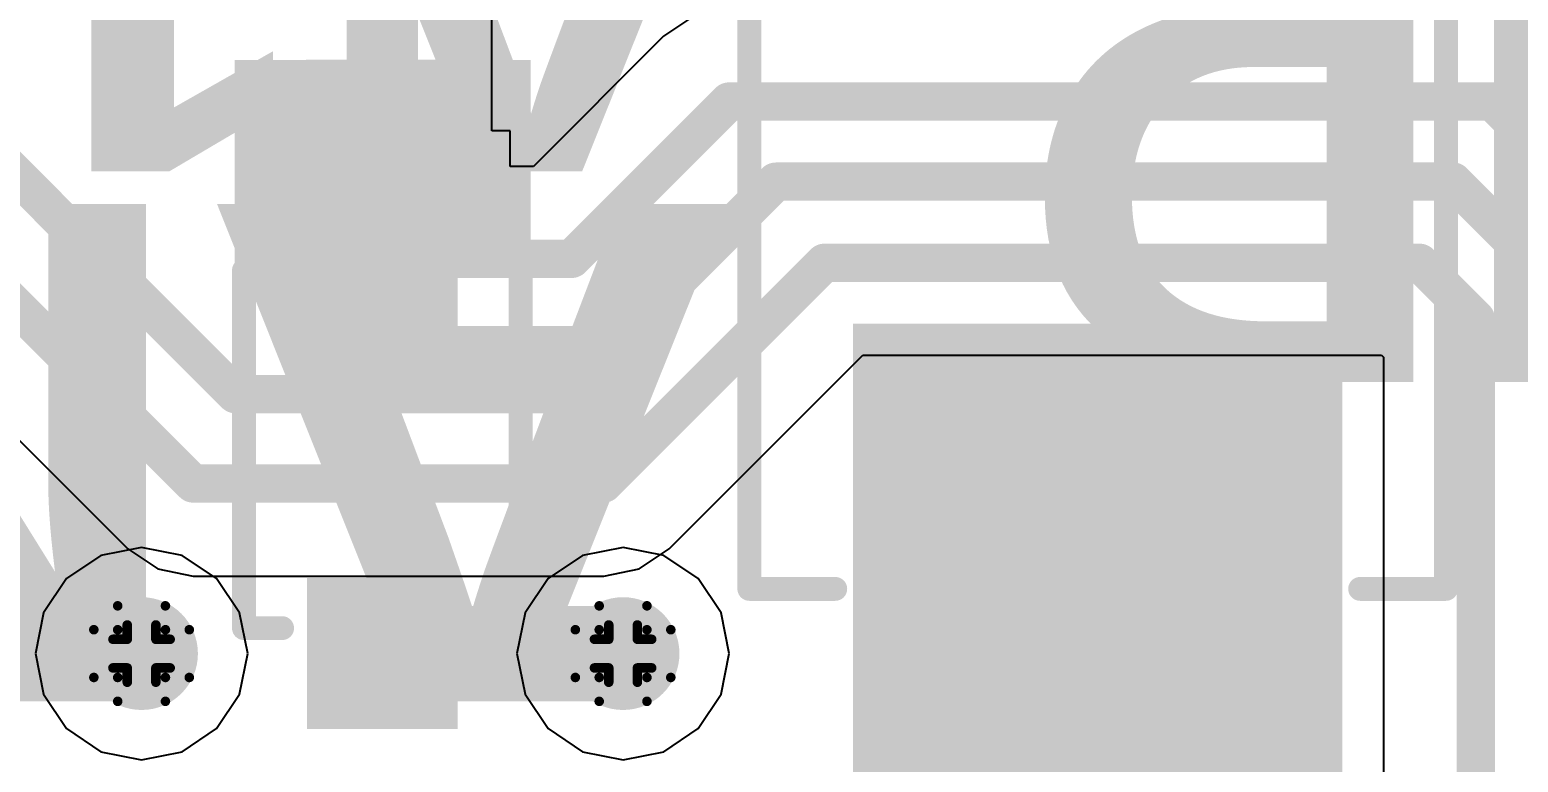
# Model space of a CAD drawing. Header units: inches. Extents: x 0 to 198, y 0 to 199.
# Drawn here: x 1.0939 to 1.4058, y 4.1162 to 4.2696 of the extents above; entities that cross this region are included whole.
import ezdxf

# ---------------------------------------------------------------- set-up
doc = ezdxf.new("R2010")
doc.units = ezdxf.units.IN
doc.header["$MEASUREMENT"] = 0
for name, color, linetype in [('Bottom Layer', 5, 'Continuous'), ('Bottom Overlay', 54, 'Continuous'), ('Bottom Paste', 16, 'Continuous'), ('Bottom Solder', 6, 'Continuous'), ('Drill Drawing', 1, 'Continuous'), ('Layer 1', 16, 'Continuous'), ('Layer 2', 76, 'Continuous'), ('Top Layer', 1, 'Continuous'), ('Top Overlay', 2, 'Continuous'), ('Via Holes', 16, 'Continuous')]:
    doc.layers.add(name, color=color, linetype=linetype)
doc.styles.add('Arial Black_Bold', font='', dxfattribs={"height": 0.2})
doc.styles.get('Arial Black_Bold').set_extended_font_data('Arial Black', bold=True)

# ---------------------------------------------------------------- blocks, each defined once
blk = doc.blocks.new('SOD323F_B_256')
at = {"layer": 'Bottom Layer'}
for points in [[(-0.0531487, 0.0118117), (-0.0295267, 0.0118117), (-0.0295267, -0.0118103), (-0.0531487, -0.0118103)], [(0.0295273, 0.0118117), (0.0531493, 0.0118117), (0.0531493, -0.0118103), (0.0295273, -0.0118103)]]:
    blk.add_hatch(color=5, dxfattribs=at).paths.add_polyline_path(points)
at = {"layer": 'Bottom Overlay'}
for points in [[(0.0389163, 0.0149447), (0.0830003, 0.0149447), (0.0830003, 0.0309447), (0.0389163, 0.0309447)], [(0.0560323, -0.0179993), (0.0830323, -0.0179993), (0.0830323, 0.0160007), (0.0560323, 0.0160007)], [(0.0389163, -0.0310553), (0.0830003, -0.0310553), (0.0830003, -0.0150553), (0.0389163, -0.0150553)]]:
    blk.add_hatch(color=54, dxfattribs=at).paths.add_polyline_path(points)
at = {"layer": 'Bottom Paste'}
for points in [[(-0.0531487, 0.0118117), (-0.0295267, 0.0118117), (-0.0295267, -0.0118103), (-0.0531487, -0.0118103)], [(0.0295273, 0.0118117), (0.0531493, 0.0118117), (0.0531493, -0.0118103), (0.0295273, -0.0118103)]]:
    blk.add_hatch(color=16, dxfattribs=at).paths.add_polyline_path(points)
at = {"layer": 'Bottom Solder'}
for points in [[(-0.0571487, 0.0158117), (-0.0255267, 0.0158117), (-0.0255267, -0.0158103), (-0.0571487, -0.0158103)], [(0.0255273, 0.0158117), (0.0571493, 0.0158117), (0.0571493, -0.0158103), (0.0255273, -0.0158103)]]:
    blk.add_hatch(color=6, dxfattribs=at).paths.add_polyline_path(points)
at = {"layer": 'Bottom Overlay'}
for points in [[(-0.0359997, 0.0290007, 0.005, 0.005, 0), (0.0389143, 0.0290007, 0.005, 0.005, 0)], [(-0.0359997, 0.0290007, 0.005, 0.005, 0), (-0.0359997, 0.0210007, 0.005, 0.005, 0)], [(-0.0359997, -0.0209993, 0.005, 0.005, 0), (-0.0359997, -0.0289993, 0.005, 0.005, 0)], [(-0.0359997, -0.0289993, 0.005, 0.005, 0), (0.0389143, -0.0289993, 0.005, 0.005, 0)]]:
    blk.add_lwpolyline(points, format="xyseb", dxfattribs=at)
for points in [[(-0.0372497, 0.0290007, 0.0025, 0.0025, 1), (-0.0347497, 0.0290007, 0.0025, 0.0025, 1)], [(-0.0372497, 0.0290007, 0.0025, 0.0025, 1), (-0.0347497, 0.0290007, 0.0025, 0.0025, 1)], [(0.0376643, 0.0290007, 0.0025, 0.0025, 1), (0.0401643, 0.0290007, 0.0025, 0.0025, 1)], [(-0.0372497, 0.0210007, 0.0025, 0.0025, 1), (-0.0347497, 0.0210007, 0.0025, 0.0025, 1)], [(-0.0372497, -0.0209993, 0.0025, 0.0025, 1), (-0.0347497, -0.0209993, 0.0025, 0.0025, 1)], [(-0.0372497, -0.0289993, 0.0025, 0.0025, 1), (-0.0347497, -0.0289993, 0.0025, 0.0025, 1)], [(-0.0372497, -0.0289993, 0.0025, 0.0025, 1), (-0.0347497, -0.0289993, 0.0025, 0.0025, 1)], [(0.0376643, -0.0289993, 0.0025, 0.0025, 1), (0.0401643, -0.0289993, 0.0025, 0.0025, 1)]]:
    blk.add_lwpolyline(points, format="xyseb", close=True, dxfattribs=at)
blk = doc.blocks.new('SMB__B_262')
at = {"layer": 'Bottom Layer'}
blk.add_hatch(color=5, dxfattribs=at).paths.add_polyline_path([(-0.0354322, 0.04724450000000001), (-0.0354322, -0.04724369999999999), (-0.1456684, -0.04724370000000001), (-0.1456684, 0.04724449999999999)])
at = {"layer": 'Bottom Paste'}
blk.add_hatch(color=16, dxfattribs=at).paths.add_polyline_path([(-0.0354322, 0.04724450000000001), (-0.0354322, -0.04724369999999999), (-0.1456684, -0.04724370000000001), (-0.1456684, 0.04724449999999999)])
at = {"layer": 'Bottom Solder'}
blk.add_hatch(color=6, dxfattribs=at).paths.add_polyline_path([(-0.0314322, 0.05124450000000001), (-0.0314322, -0.0512437), (-0.1496684, -0.0512437), (-0.1496684, 0.05124449999999999)])
at = {"layer": 'Bottom Overlay'}
for points in [[(-0.0870003, 0.0730004, 0.005, 0.005, 0), (-0.0870003, 0.0550004, 0.005, 0.005, 0)], [(-0.0870003, 0.0730004, 0.005, 0.005, 0), (0.1019997, 0.0730004, 0.005, 0.005, 0)], [(-0.0870003, -0.0549996, 0.005, 0.005, 0), (-0.0870003, -0.0729996, 0.005, 0.005, 0)], [(-0.0870003, -0.0729996, 0.005, 0.005, 0), (0.1019997, -0.0729996, 0.005, 0.005, 0)]]:
    blk.add_lwpolyline(points, format="xyseb", dxfattribs=at)
for points in [[(-0.0882503, 0.0730004, 0.0025, 0.0025, 1), (-0.0857503, 0.0730004, 0.0025, 0.0025, 1)], [(-0.0882503, 0.0730004, 0.0025, 0.0025, 1), (-0.0857503, 0.0730004, 0.0025, 0.0025, 1)], [(-0.0882503, 0.0550004, 0.0025, 0.0025, 1), (-0.0857503, 0.0550004, 0.0025, 0.0025, 1)], [(-0.0882503, -0.0549996, 0.0025, 0.0025, 1), (-0.0857503, -0.0549996, 0.0025, 0.0025, 1)], [(-0.0882503, -0.0729996, 0.0025, 0.0025, 1), (-0.0857503, -0.0729996, 0.0025, 0.0025, 1)], [(-0.0882503, -0.0729996, 0.0025, 0.0025, 1), (-0.0857503, -0.0729996, 0.0025, 0.0025, 1)]]:
    blk.add_lwpolyline(points, format="xyseb", close=True, dxfattribs=at)

msp = doc.modelspace()

# ---------------------------------------------------------------- hatches: boundary and pattern name
at = {"layer": 'Bottom Layer'}
h = msp.add_hatch(color=5, dxfattribs=at)
edge = h.paths.add_edge_path()
edge.add_arc((1.1172956, 4.1389239), 0.011811, 0, 360)
h = msp.add_hatch(color=5, dxfattribs=at)
edge = h.paths.add_edge_path()
edge.add_arc((1.2182056, 4.1389239), 0.011811, 0, 360)
at = {"layer": 'Layer 1'}
h = msp.add_hatch(color=16, dxfattribs=at)
edge = h.paths.add_edge_path()
edge.add_arc((1.1172956, 4.1389239), 0.011811, 0, 360)
h = msp.add_hatch(color=16, dxfattribs=at)
edge = h.paths.add_edge_path()
edge.add_arc((1.2182056, 4.1389239), 0.011811, 0, 360)
at = {"layer": 'Layer 2'}
h = msp.add_hatch(color=76, dxfattribs=at)
edge = h.paths.add_edge_path()
edge.add_arc((1.1172956, 4.1389239), 0.011811, 0, 360)
h = msp.add_hatch(color=76, dxfattribs=at)
edge = h.paths.add_edge_path()
edge.add_arc((1.2182056, 4.1389239), 0.011811, 0, 360)
at = {"layer": 'Top Layer'}
h = msp.add_hatch(color=1, dxfattribs=at)
edge = h.paths.add_edge_path()
edge.add_arc((1.1172956, 4.1389239), 0.011811, 0, 360)
h = msp.add_hatch(color=1, dxfattribs=at)
edge = h.paths.add_edge_path()
edge.add_arc((1.2182056, 4.1389239), 0.011811, 0, 360)
at = {"layer": 'Via Holes'}
h = msp.add_hatch(color=7, dxfattribs=at)
edge = h.paths.add_edge_path()
edge.add_arc((1.1172956, 4.1389239), 0.0059055, 0, 360)
h = msp.add_hatch(color=7, dxfattribs=at)
edge = h.paths.add_edge_path()
edge.add_arc((1.2182056, 4.1389239), 0.0059055, 0, 360)

# ---------------------------------------------------------------- linework, layer by layer
at = {"layer": 'Bottom Layer'}
for p, q in [((1.1906904, 4.2484109), (1.1906904, 4.2802059)), ((1.232988, 4.2724598), (1.2267033, 4.2682604)), ((1.2267033, 4.2682604), (1.199415, 4.2409721)), ((1.1945606, 4.2484109), (1.1906904, 4.2484109)), ((1.1945606, 4.2409721), (1.1945606, 4.2484109)), ((1.199415, 4.2409721), (1.1945606, 4.2409721)), ((1.0693175, 4.2059381), (1.1144131, 4.1608425)), ((1.2278542, 4.1608425), (1.2684266, 4.2014149)), ((1.2684266, 4.2014149), (1.3771149, 4.2014149)), ((1.3771149, 4.2014149), (1.3775415, 4.2009883)), ((1.3775415, 4.2009883), (1.3775415, 3.7065498)), ((1.1144131, 4.1608425), (1.1206979, 4.1566431)), ((1.2215694, 4.1566431), (1.2278542, 4.1608425)), ((1.1206979, 4.1566431), (1.1281113, 4.1551685)), ((1.1281113, 4.1551685), (1.214156, 4.1551685)), ((1.214156, 4.1551685), (1.2215694, 4.1566431))]:
    msp.add_line(p, q, dxfattribs=at)
for points in [[(1.1677496, 4.2215999, 0.015, 0.015, 0), (1.1677496, 4.3101429, 0.015, 0.015, 0)], [(1.2074392, 4.2215999, 0.008, 0.008, 0), (1.2404015, 4.2545622, 0.008, 0.008, 0)], [(1.2404015, 4.2545622, 0.008, 0.008, 0), (1.4003521, 4.2545622, 0.008, 0.008, 0)], [(1.4003521, 4.2545622, 0.008, 0.008, 0), (1.4328488, 4.2220655, 0.008, 0.008, 0)], [(1.0834333, 4.2467899, 0.008, 0.008, 0), (1.1369616, 4.1932616, 0.008, 0.008, 0)], [(1.2056897, 4.1932616, 0.008, 0.008, 0), (1.2502152, 4.2377871, 0.008, 0.008, 0)], [(1.2502152, 4.2377871, 0.008, 0.008, 0), (1.3921807, 4.2377871, 0.008, 0.008, 0)], [(1.3921807, 4.2377871, 0.008, 0.008, 0), (1.4139137, 4.2160541, 0.008, 0.008, 0)], [(1.0773417, 4.2253103, 0.008, 0.008, 0), (1.1281113, 4.1745407, 0.008, 0.008, 0)], [(1.1677496, 4.2215999, 0.008, 0.008, 0), (1.2074392, 4.2215999, 0.008, 0.008, 0)], [(1.214156, 4.1745407, 0.008, 0.008, 0), (1.2604024, 4.2207871, 0.008, 0.008, 0)], [(1.2604024, 4.2207871, 0.008, 0.008, 0), (1.3851391, 4.2207871, 0.008, 0.008, 0)], [(1.3851391, 4.2207871, 0.008, 0.008, 0), (1.3969137, 4.2090125, 0.008, 0.008, 0)], [(1.3969137, 3.633045, 0.008, 0.008, 0), (1.3969137, 4.2090125, 0.008, 0.008, 0)], [(1.1369616, 4.1932616, 0.008, 0.008, 0), (1.2056897, 4.1932616, 0.008, 0.008, 0)], [(1.1281113, 4.1745407, 0.008, 0.008, 0), (1.214156, 4.1745407, 0.008, 0.008, 0)], [(1.3176696, 4.1489239, 0.02, 0.02, 0), (1.31767, 4.1489235, 0.02, 0.02, 0)], [(1.31767, 4.065, 0.02, 0.02, 0), (1.31767, 4.1489235, 0.02, 0.02, 0)], [(0.9240223, 4.1389239, 0.02, 0.02, 0), (1.1172956, 4.1389239, 0.02, 0.02, 0)], [(1.1677496, 4.1389239, 0.02, 0.02, 0), (1.2182056, 4.1389239, 0.02, 0.02, 0)]]:
    msp.add_lwpolyline(points, format="xyseb", dxfattribs=at)
for points in [[(1.2384015, 4.2545622, 0.004, 0.004, 1), (1.2424015, 4.2545622, 0.004, 0.004, 1)], [(1.2384015, 4.2545622, 0.004, 0.004, 1), (1.2424015, 4.2545622, 0.004, 0.004, 1)], [(1.3983521, 4.2545622, 0.004, 0.004, 1), (1.4023521, 4.2545622, 0.004, 0.004, 1)], [(1.3983521, 4.2545622, 0.004, 0.004, 1), (1.4023521, 4.2545622, 0.004, 0.004, 1)], [(1.2482152, 4.2377871, 0.004, 0.004, 1), (1.2522152, 4.2377871, 0.004, 0.004, 1)], [(1.2482152, 4.2377871, 0.004, 0.004, 1), (1.2522152, 4.2377871, 0.004, 0.004, 1)], [(1.3901807, 4.2377871, 0.004, 0.004, 1), (1.3941807, 4.2377871, 0.004, 0.004, 1)], [(1.3901807, 4.2377871, 0.004, 0.004, 1), (1.3941807, 4.2377871, 0.004, 0.004, 1)], [(1.1639996, 4.2215999, 0.0075, 0.0075, 1), (1.1714996, 4.2215999, 0.0075, 0.0075, 1)], [(1.1657496, 4.2215999, 0.004, 0.004, 1), (1.1697496, 4.2215999, 0.004, 0.004, 1)], [(1.2054392, 4.2215999, 0.004, 0.004, 1), (1.2094392, 4.2215999, 0.004, 0.004, 1)], [(1.2054392, 4.2215999, 0.004, 0.004, 1), (1.2094392, 4.2215999, 0.004, 0.004, 1)], [(1.2584024, 4.2207871, 0.004, 0.004, 1), (1.2624024, 4.2207871, 0.004, 0.004, 1)], [(1.2584024, 4.2207871, 0.004, 0.004, 1), (1.2624024, 4.2207871, 0.004, 0.004, 1)], [(1.3831391, 4.2207871, 0.004, 0.004, 1), (1.3871391, 4.2207871, 0.004, 0.004, 1)], [(1.3831391, 4.2207871, 0.004, 0.004, 1), (1.3871391, 4.2207871, 0.004, 0.004, 1)], [(1.3949137, 4.2090125, 0.004, 0.004, 1), (1.3989137, 4.2090125, 0.004, 0.004, 1)], [(1.3949137, 4.2090125, 0.004, 0.004, 1), (1.3989137, 4.2090125, 0.004, 0.004, 1)], [(1.1349616, 4.1932616, 0.004, 0.004, 1), (1.1389616, 4.1932616, 0.004, 0.004, 1)], [(1.1349616, 4.1932616, 0.004, 0.004, 1), (1.1389616, 4.1932616, 0.004, 0.004, 1)], [(1.2036897, 4.1932616, 0.004, 0.004, 1), (1.2076897, 4.1932616, 0.004, 0.004, 1)], [(1.2036897, 4.1932616, 0.004, 0.004, 1), (1.2076897, 4.1932616, 0.004, 0.004, 1)], [(1.1261113, 4.1745407, 0.004, 0.004, 1), (1.1301113, 4.1745407, 0.004, 0.004, 1)], [(1.1261113, 4.1745407, 0.004, 0.004, 1), (1.1301113, 4.1745407, 0.004, 0.004, 1)], [(1.212156, 4.1745407, 0.004, 0.004, 1), (1.216156, 4.1745407, 0.004, 0.004, 1)], [(1.212156, 4.1745407, 0.004, 0.004, 1), (1.216156, 4.1745407, 0.004, 0.004, 1)], [(1.3126696, 4.1489239, 0.01, 0.01, 1), (1.3226696, 4.1489239, 0.01, 0.01, 1)], [(1.31267, 4.1489235, 0.01, 0.01, 1), (1.32267, 4.1489235, 0.01, 0.01, 1)], [(1.31267, 4.1489235, 0.01, 0.01, 1), (1.32267, 4.1489235, 0.01, 0.01, 1)], [(1.1122956, 4.1389239, 0.01, 0.01, 1), (1.1222956, 4.1389239, 0.01, 0.01, 1)], [(1.1627496, 4.1389239, 0.01, 0.01, 1), (1.1727496, 4.1389239, 0.01, 0.01, 1)], [(1.2132056, 4.1389239, 0.01, 0.01, 1), (1.2232056, 4.1389239, 0.01, 0.01, 1)]]:
    msp.add_lwpolyline(points, format="xyseb", close=True, dxfattribs=at)
at = {"layer": 'Drill Drawing'}
for points in [[(1.1122956, 4.1439239, 0.002, 0.002, 0), (1.1122956, 4.1489239, 0.002, 0.002, 0)], [(1.1122956, 4.1489239, 0.002, 0.002, 0), (1.1222956, 4.1489239, 0.002, 0.002, 0)], [(1.1222956, 4.1439239, 0.002, 0.002, 0), (1.1222956, 4.1489239, 0.002, 0.002, 0)], [(1.2132056, 4.1439239, 0.002, 0.002, 0), (1.2132056, 4.1489239, 0.002, 0.002, 0)], [(1.2132056, 4.1489239, 0.002, 0.002, 0), (1.2232056, 4.1489239, 0.002, 0.002, 0)], [(1.2232056, 4.1439239, 0.002, 0.002, 0), (1.2232056, 4.1489239, 0.002, 0.002, 0)], [(1.1142956, 4.1419239, 0.002, 0.002, 0), (1.1142956, 4.1449239, 0.002, 0.002, 0)], [(1.1142956, 4.1449239, 0.002, 0.002, 0), (1.1202956, 4.1449239, 0.002, 0.002, 0)], [(1.1202956, 4.1419239, 0.002, 0.002, 0), (1.1202956, 4.1449239, 0.002, 0.002, 0)], [(1.2152056, 4.1419239, 0.002, 0.002, 0), (1.2152056, 4.1449239, 0.002, 0.002, 0)], [(1.2152056, 4.1449239, 0.002, 0.002, 0), (1.2212056, 4.1449239, 0.002, 0.002, 0)], [(1.2212056, 4.1419239, 0.002, 0.002, 0), (1.2212056, 4.1449239, 0.002, 0.002, 0)], [(1.1072956, 4.1339239, 0.002, 0.002, 0), (1.1072956, 4.1439239, 0.002, 0.002, 0)], [(1.1072956, 4.1439239, 0.002, 0.002, 0), (1.1122956, 4.1439239, 0.002, 0.002, 0)], [(1.1112956, 4.1359239, 0.002, 0.002, 0), (1.1112956, 4.1419239, 0.002, 0.002, 0)], [(1.1112956, 4.1419239, 0.002, 0.002, 0), (1.1142956, 4.1419239, 0.002, 0.002, 0)], [(1.1202956, 4.1419239, 0.002, 0.002, 0), (1.1232956, 4.1419239, 0.002, 0.002, 0)], [(1.1222956, 4.1439239, 0.002, 0.002, 0), (1.1272956, 4.1439239, 0.002, 0.002, 0)], [(1.1232956, 4.1359239, 0.002, 0.002, 0), (1.1232956, 4.1419239, 0.002, 0.002, 0)], [(1.1272956, 4.1339239, 0.002, 0.002, 0), (1.1272956, 4.1439239, 0.002, 0.002, 0)], [(1.2082056, 4.1339239, 0.002, 0.002, 0), (1.2082056, 4.1439239, 0.002, 0.002, 0)], [(1.2082056, 4.1439239, 0.002, 0.002, 0), (1.2132056, 4.1439239, 0.002, 0.002, 0)], [(1.2122056, 4.1359239, 0.002, 0.002, 0), (1.2122056, 4.1419239, 0.002, 0.002, 0)], [(1.2122056, 4.1419239, 0.002, 0.002, 0), (1.2152056, 4.1419239, 0.002, 0.002, 0)], [(1.2212056, 4.1419239, 0.002, 0.002, 0), (1.2242056, 4.1419239, 0.002, 0.002, 0)], [(1.2232056, 4.1439239, 0.002, 0.002, 0), (1.2282056, 4.1439239, 0.002, 0.002, 0)], [(1.2242056, 4.1359239, 0.002, 0.002, 0), (1.2242056, 4.1419239, 0.002, 0.002, 0)], [(1.2282056, 4.1339239, 0.002, 0.002, 0), (1.2282056, 4.1439239, 0.002, 0.002, 0)], [(1.1112956, 4.1359239, 0.002, 0.002, 0), (1.1142956, 4.1359239, 0.002, 0.002, 0)], [(1.1142956, 4.1329239, 0.002, 0.002, 0), (1.1142956, 4.1359239, 0.002, 0.002, 0)], [(1.1202956, 4.1359239, 0.002, 0.002, 0), (1.1232956, 4.1359239, 0.002, 0.002, 0)], [(1.1202956, 4.1329239, 0.002, 0.002, 0), (1.1202956, 4.1359239, 0.002, 0.002, 0)], [(1.2122056, 4.1359239, 0.002, 0.002, 0), (1.2152056, 4.1359239, 0.002, 0.002, 0)], [(1.2152056, 4.1329239, 0.002, 0.002, 0), (1.2152056, 4.1359239, 0.002, 0.002, 0)], [(1.2212056, 4.1359239, 0.002, 0.002, 0), (1.2242056, 4.1359239, 0.002, 0.002, 0)], [(1.2212056, 4.1329239, 0.002, 0.002, 0), (1.2212056, 4.1359239, 0.002, 0.002, 0)], [(1.1072956, 4.1339239, 0.002, 0.002, 0), (1.1122956, 4.1339239, 0.002, 0.002, 0)], [(1.1122956, 4.1289239, 0.002, 0.002, 0), (1.1122956, 4.1339239, 0.002, 0.002, 0)], [(1.1142956, 4.1329239, 0.002, 0.002, 0), (1.1202956, 4.1329239, 0.002, 0.002, 0)], [(1.1222956, 4.1339239, 0.002, 0.002, 0), (1.1272956, 4.1339239, 0.002, 0.002, 0)], [(1.1222956, 4.1289239, 0.002, 0.002, 0), (1.1222956, 4.1339239, 0.002, 0.002, 0)], [(1.2082056, 4.1339239, 0.002, 0.002, 0), (1.2132056, 4.1339239, 0.002, 0.002, 0)], [(1.2132056, 4.1289239, 0.002, 0.002, 0), (1.2132056, 4.1339239, 0.002, 0.002, 0)], [(1.2152056, 4.1329239, 0.002, 0.002, 0), (1.2212056, 4.1329239, 0.002, 0.002, 0)], [(1.2232056, 4.1339239, 0.002, 0.002, 0), (1.2282056, 4.1339239, 0.002, 0.002, 0)], [(1.2232056, 4.1289239, 0.002, 0.002, 0), (1.2232056, 4.1339239, 0.002, 0.002, 0)], [(1.1122956, 4.1289239, 0.002, 0.002, 0), (1.1222956, 4.1289239, 0.002, 0.002, 0)], [(1.2132056, 4.1289239, 0.002, 0.002, 0), (1.2232056, 4.1289239, 0.002, 0.002, 0)]]:
    msp.add_lwpolyline(points, format="xyseb", dxfattribs=at)
for points in [[(1.1117956, 4.1489239, 0.001, 0.001, 1), (1.1127956, 4.1489239, 0.001, 0.001, 1)], [(1.1117956, 4.1489239, 0.001, 0.001, 1), (1.1127956, 4.1489239, 0.001, 0.001, 1)], [(1.1217956, 4.1489239, 0.001, 0.001, 1), (1.1227956, 4.1489239, 0.001, 0.001, 1)], [(1.1217956, 4.1489239, 0.001, 0.001, 1), (1.1227956, 4.1489239, 0.001, 0.001, 1)], [(1.2127056, 4.1489239, 0.001, 0.001, 1), (1.2137056, 4.1489239, 0.001, 0.001, 1)], [(1.2127056, 4.1489239, 0.001, 0.001, 1), (1.2137056, 4.1489239, 0.001, 0.001, 1)], [(1.2227056, 4.1489239, 0.001, 0.001, 1), (1.2237056, 4.1489239, 0.001, 0.001, 1)], [(1.2227056, 4.1489239, 0.001, 0.001, 1), (1.2237056, 4.1489239, 0.001, 0.001, 1)], [(1.1137956, 4.1449239, 0.001, 0.001, 1), (1.1147956, 4.1449239, 0.001, 0.001, 1)], [(1.1137956, 4.1449239, 0.001, 0.001, 1), (1.1147956, 4.1449239, 0.001, 0.001, 1)], [(1.1197956, 4.1449239, 0.001, 0.001, 1), (1.1207956, 4.1449239, 0.001, 0.001, 1)], [(1.1197956, 4.1449239, 0.001, 0.001, 1), (1.1207956, 4.1449239, 0.001, 0.001, 1)], [(1.2147056, 4.1449239, 0.001, 0.001, 1), (1.2157056, 4.1449239, 0.001, 0.001, 1)], [(1.2147056, 4.1449239, 0.001, 0.001, 1), (1.2157056, 4.1449239, 0.001, 0.001, 1)], [(1.2207056, 4.1449239, 0.001, 0.001, 1), (1.2217056, 4.1449239, 0.001, 0.001, 1)], [(1.2207056, 4.1449239, 0.001, 0.001, 1), (1.2217056, 4.1449239, 0.001, 0.001, 1)], [(1.1067956, 4.1439239, 0.001, 0.001, 1), (1.1077956, 4.1439239, 0.001, 0.001, 1)], [(1.1067956, 4.1439239, 0.001, 0.001, 1), (1.1077956, 4.1439239, 0.001, 0.001, 1)], [(1.1107956, 4.1419239, 0.001, 0.001, 1), (1.1117956, 4.1419239, 0.001, 0.001, 1)], [(1.1107956, 4.1419239, 0.001, 0.001, 1), (1.1117956, 4.1419239, 0.001, 0.001, 1)], [(1.1117956, 4.1439239, 0.001, 0.001, 1), (1.1127956, 4.1439239, 0.001, 0.001, 1)], [(1.1117956, 4.1439239, 0.001, 0.001, 1), (1.1127956, 4.1439239, 0.001, 0.001, 1)], [(1.1137956, 4.1419239, 0.001, 0.001, 1), (1.1147956, 4.1419239, 0.001, 0.001, 1)], [(1.1137956, 4.1419239, 0.001, 0.001, 1), (1.1147956, 4.1419239, 0.001, 0.001, 1)], [(1.1197956, 4.1419239, 0.001, 0.001, 1), (1.1207956, 4.1419239, 0.001, 0.001, 1)], [(1.1197956, 4.1419239, 0.001, 0.001, 1), (1.1207956, 4.1419239, 0.001, 0.001, 1)], [(1.1217956, 4.1439239, 0.001, 0.001, 1), (1.1227956, 4.1439239, 0.001, 0.001, 1)], [(1.1217956, 4.1439239, 0.001, 0.001, 1), (1.1227956, 4.1439239, 0.001, 0.001, 1)], [(1.1227956, 4.1419239, 0.001, 0.001, 1), (1.1237956, 4.1419239, 0.001, 0.001, 1)], [(1.1227956, 4.1419239, 0.001, 0.001, 1), (1.1237956, 4.1419239, 0.001, 0.001, 1)], [(1.1267956, 4.1439239, 0.001, 0.001, 1), (1.1277956, 4.1439239, 0.001, 0.001, 1)], [(1.1267956, 4.1439239, 0.001, 0.001, 1), (1.1277956, 4.1439239, 0.001, 0.001, 1)], [(1.2077056, 4.1439239, 0.001, 0.001, 1), (1.2087056, 4.1439239, 0.001, 0.001, 1)], [(1.2077056, 4.1439239, 0.001, 0.001, 1), (1.2087056, 4.1439239, 0.001, 0.001, 1)], [(1.2117056, 4.1419239, 0.001, 0.001, 1), (1.2127056, 4.1419239, 0.001, 0.001, 1)], [(1.2117056, 4.1419239, 0.001, 0.001, 1), (1.2127056, 4.1419239, 0.001, 0.001, 1)], [(1.2127056, 4.1439239, 0.001, 0.001, 1), (1.2137056, 4.1439239, 0.001, 0.001, 1)], [(1.2127056, 4.1439239, 0.001, 0.001, 1), (1.2137056, 4.1439239, 0.001, 0.001, 1)], [(1.2147056, 4.1419239, 0.001, 0.001, 1), (1.2157056, 4.1419239, 0.001, 0.001, 1)], [(1.2147056, 4.1419239, 0.001, 0.001, 1), (1.2157056, 4.1419239, 0.001, 0.001, 1)], [(1.2207056, 4.1419239, 0.001, 0.001, 1), (1.2217056, 4.1419239, 0.001, 0.001, 1)], [(1.2207056, 4.1419239, 0.001, 0.001, 1), (1.2217056, 4.1419239, 0.001, 0.001, 1)], [(1.2227056, 4.1439239, 0.001, 0.001, 1), (1.2237056, 4.1439239, 0.001, 0.001, 1)], [(1.2227056, 4.1439239, 0.001, 0.001, 1), (1.2237056, 4.1439239, 0.001, 0.001, 1)], [(1.2237056, 4.1419239, 0.001, 0.001, 1), (1.2247056, 4.1419239, 0.001, 0.001, 1)], [(1.2237056, 4.1419239, 0.001, 0.001, 1), (1.2247056, 4.1419239, 0.001, 0.001, 1)], [(1.2277056, 4.1439239, 0.001, 0.001, 1), (1.2287056, 4.1439239, 0.001, 0.001, 1)], [(1.2277056, 4.1439239, 0.001, 0.001, 1), (1.2287056, 4.1439239, 0.001, 0.001, 1)], [(1.1107956, 4.1359239, 0.001, 0.001, 1), (1.1117956, 4.1359239, 0.001, 0.001, 1)], [(1.1107956, 4.1359239, 0.001, 0.001, 1), (1.1117956, 4.1359239, 0.001, 0.001, 1)], [(1.1137956, 4.1359239, 0.001, 0.001, 1), (1.1147956, 4.1359239, 0.001, 0.001, 1)], [(1.1137956, 4.1359239, 0.001, 0.001, 1), (1.1147956, 4.1359239, 0.001, 0.001, 1)], [(1.1197956, 4.1359239, 0.001, 0.001, 1), (1.1207956, 4.1359239, 0.001, 0.001, 1)], [(1.1197956, 4.1359239, 0.001, 0.001, 1), (1.1207956, 4.1359239, 0.001, 0.001, 1)], [(1.1227956, 4.1359239, 0.001, 0.001, 1), (1.1237956, 4.1359239, 0.001, 0.001, 1)], [(1.1227956, 4.1359239, 0.001, 0.001, 1), (1.1237956, 4.1359239, 0.001, 0.001, 1)], [(1.2117056, 4.1359239, 0.001, 0.001, 1), (1.2127056, 4.1359239, 0.001, 0.001, 1)], [(1.2117056, 4.1359239, 0.001, 0.001, 1), (1.2127056, 4.1359239, 0.001, 0.001, 1)], [(1.2147056, 4.1359239, 0.001, 0.001, 1), (1.2157056, 4.1359239, 0.001, 0.001, 1)], [(1.2147056, 4.1359239, 0.001, 0.001, 1), (1.2157056, 4.1359239, 0.001, 0.001, 1)], [(1.2207056, 4.1359239, 0.001, 0.001, 1), (1.2217056, 4.1359239, 0.001, 0.001, 1)], [(1.2207056, 4.1359239, 0.001, 0.001, 1), (1.2217056, 4.1359239, 0.001, 0.001, 1)], [(1.2237056, 4.1359239, 0.001, 0.001, 1), (1.2247056, 4.1359239, 0.001, 0.001, 1)], [(1.2237056, 4.1359239, 0.001, 0.001, 1), (1.2247056, 4.1359239, 0.001, 0.001, 1)], [(1.1067956, 4.1339239, 0.001, 0.001, 1), (1.1077956, 4.1339239, 0.001, 0.001, 1)], [(1.1067956, 4.1339239, 0.001, 0.001, 1), (1.1077956, 4.1339239, 0.001, 0.001, 1)], [(1.1117956, 4.1339239, 0.001, 0.001, 1), (1.1127956, 4.1339239, 0.001, 0.001, 1)], [(1.1117956, 4.1339239, 0.001, 0.001, 1), (1.1127956, 4.1339239, 0.001, 0.001, 1)], [(1.1137956, 4.1329239, 0.001, 0.001, 1), (1.1147956, 4.1329239, 0.001, 0.001, 1)], [(1.1137956, 4.1329239, 0.001, 0.001, 1), (1.1147956, 4.1329239, 0.001, 0.001, 1)], [(1.1197956, 4.1329239, 0.001, 0.001, 1), (1.1207956, 4.1329239, 0.001, 0.001, 1)], [(1.1197956, 4.1329239, 0.001, 0.001, 1), (1.1207956, 4.1329239, 0.001, 0.001, 1)], [(1.1217956, 4.1339239, 0.001, 0.001, 1), (1.1227956, 4.1339239, 0.001, 0.001, 1)], [(1.1217956, 4.1339239, 0.001, 0.001, 1), (1.1227956, 4.1339239, 0.001, 0.001, 1)], [(1.1267956, 4.1339239, 0.001, 0.001, 1), (1.1277956, 4.1339239, 0.001, 0.001, 1)], [(1.1267956, 4.1339239, 0.001, 0.001, 1), (1.1277956, 4.1339239, 0.001, 0.001, 1)], [(1.2077056, 4.1339239, 0.001, 0.001, 1), (1.2087056, 4.1339239, 0.001, 0.001, 1)], [(1.2077056, 4.1339239, 0.001, 0.001, 1), (1.2087056, 4.1339239, 0.001, 0.001, 1)], [(1.2127056, 4.1339239, 0.001, 0.001, 1), (1.2137056, 4.1339239, 0.001, 0.001, 1)], [(1.2127056, 4.1339239, 0.001, 0.001, 1), (1.2137056, 4.1339239, 0.001, 0.001, 1)], [(1.2147056, 4.1329239, 0.001, 0.001, 1), (1.2157056, 4.1329239, 0.001, 0.001, 1)], [(1.2147056, 4.1329239, 0.001, 0.001, 1), (1.2157056, 4.1329239, 0.001, 0.001, 1)], [(1.2207056, 4.1329239, 0.001, 0.001, 1), (1.2217056, 4.1329239, 0.001, 0.001, 1)], [(1.2207056, 4.1329239, 0.001, 0.001, 1), (1.2217056, 4.1329239, 0.001, 0.001, 1)], [(1.2227056, 4.1339239, 0.001, 0.001, 1), (1.2237056, 4.1339239, 0.001, 0.001, 1)], [(1.2227056, 4.1339239, 0.001, 0.001, 1), (1.2237056, 4.1339239, 0.001, 0.001, 1)], [(1.2277056, 4.1339239, 0.001, 0.001, 1), (1.2287056, 4.1339239, 0.001, 0.001, 1)], [(1.2277056, 4.1339239, 0.001, 0.001, 1), (1.2287056, 4.1339239, 0.001, 0.001, 1)], [(1.1117956, 4.1289239, 0.001, 0.001, 1), (1.1127956, 4.1289239, 0.001, 0.001, 1)], [(1.1117956, 4.1289239, 0.001, 0.001, 1), (1.1127956, 4.1289239, 0.001, 0.001, 1)], [(1.1217956, 4.1289239, 0.001, 0.001, 1), (1.1227956, 4.1289239, 0.001, 0.001, 1)], [(1.1217956, 4.1289239, 0.001, 0.001, 1), (1.1227956, 4.1289239, 0.001, 0.001, 1)], [(1.2127056, 4.1289239, 0.001, 0.001, 1), (1.2137056, 4.1289239, 0.001, 0.001, 1)], [(1.2127056, 4.1289239, 0.001, 0.001, 1), (1.2137056, 4.1289239, 0.001, 0.001, 1)], [(1.2227056, 4.1289239, 0.001, 0.001, 1), (1.2237056, 4.1289239, 0.001, 0.001, 1)], [(1.2227056, 4.1289239, 0.001, 0.001, 1), (1.2237056, 4.1289239, 0.001, 0.001, 1)]]:
    msp.add_lwpolyline(points, format="xyseb", close=True, dxfattribs=at)
at = {"layer": 'Layer 2'}
for p, q in [((1.1087854, 4.1594694), (1.1015707, 4.1546488)), ((1.1172956, 4.1611622), (1.1087854, 4.1594694)), ((1.1258058, 4.1594694), (1.1172956, 4.1611622)), ((1.1330205, 4.1546488), (1.1258058, 4.1594694)), ((1.2096954, 4.1594694), (1.2024807, 4.1546488)), ((1.2182056, 4.1611622), (1.2096954, 4.1594694)), ((1.2267158, 4.1594694), (1.2182056, 4.1611622)), ((1.2339305, 4.1546488), (1.2267158, 4.1594694)), ((1.1015707, 4.1546488), (1.0967501, 4.1474341)), ((1.1378411, 4.1474341), (1.1330205, 4.1546488)), ((1.2024807, 4.1546488), (1.1976601, 4.1474341)), ((1.2387511, 4.1474341), (1.2339305, 4.1546488)), ((1.0967501, 4.1474341), (1.0950573, 4.1389239)), ((1.1395339, 4.1389239), (1.1378411, 4.1474341)), ((1.1976601, 4.1474341), (1.1959673, 4.1389239)), ((1.2404439, 4.1389239), (1.2387511, 4.1474341)), ((1.0950573, 4.1389239), (1.0967501, 4.1304137)), ((1.1378411, 4.1304137), (1.1395339, 4.1389239)), ((1.1959673, 4.1389239), (1.1976601, 4.1304137)), ((1.2387511, 4.1304137), (1.2404439, 4.1389239)), ((1.0967501, 4.1304137), (1.1015707, 4.123199)), ((1.1330205, 4.123199), (1.1378411, 4.1304137)), ((1.1976601, 4.1304137), (1.2024807, 4.123199)), ((1.2339305, 4.123199), (1.2387511, 4.1304137)), ((1.1015707, 4.123199), (1.1087854, 4.1183784)), ((1.1258058, 4.1183784), (1.1330205, 4.123199)), ((1.2024807, 4.123199), (1.2096954, 4.1183784)), ((1.2267158, 4.1183784), (1.2339305, 4.123199)), ((1.1087854, 4.1183784), (1.1172956, 4.1166856)), ((1.1172956, 4.1166856), (1.1258058, 4.1183784)), ((1.2096954, 4.1183784), (1.2182056, 4.1166856)), ((1.2182056, 4.1166856), (1.2267158, 4.1183784))]:
    msp.add_line(p, q, dxfattribs=at)

# ---------------------------------------------------------------- block references
at = {"rotation": 90}
for name, p in [('SMB__B_262', (1.31767, 4.2394742)), ('SOD323F_B_256', (1.1677503, 4.1802616))]:
    msp.add_blockref(name, p, dxfattribs=at)

# ---------------------------------------------------------------- texts
at = {"layer": 'Top Overlay', "style": 'Arial Black_Bold'}
for s, height, p in [('A1', 0.0787402, (1.2443677, 4.3186867)), ('GND', 0.0787402, (1.581066, 4.2745221)), ('ANALOG INPUT', 0.1, (1.2443677, 4.2330785))]:
    msp.add_text(s, height=height, rotation=180, dxfattribs=at).set_placement(p)

doc.saveas('drawing.dxf')
